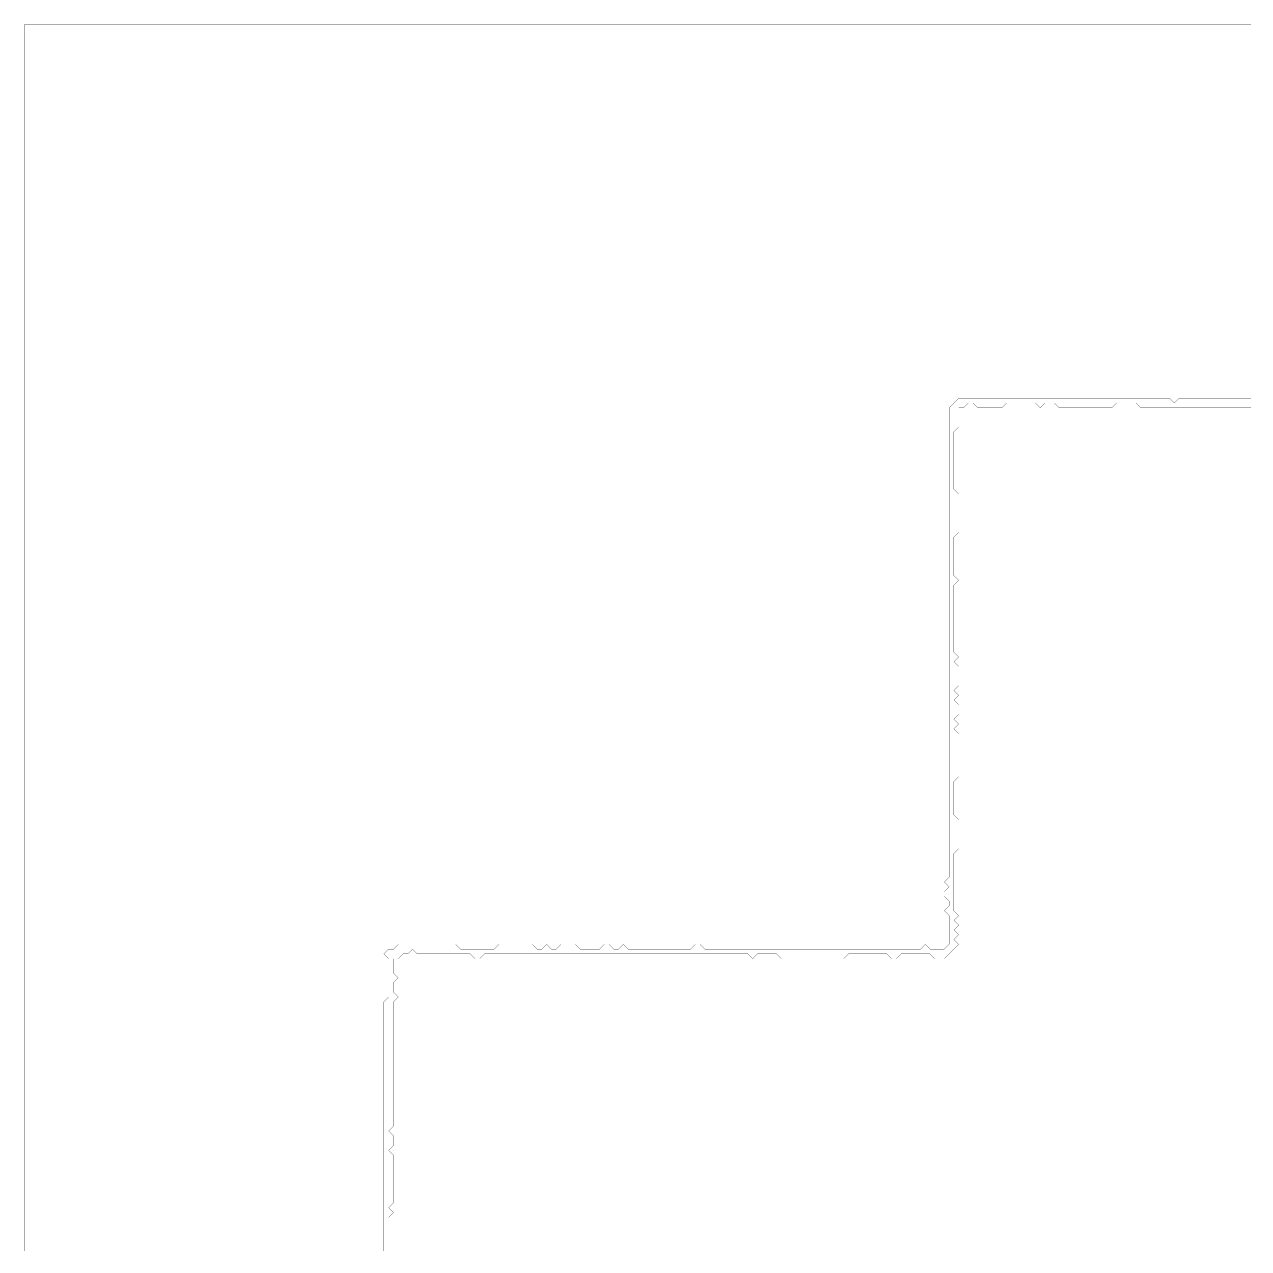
# Model space of a CAD drawing. Header units: metres. Extents: x 0 to 5070, y -5070 to 0.
# Drawn here: x 0 to 2535, y -2535 to 0 of the extents above; entities that cross this region are included whole.
import ezdxf

# ---------------------------------------------------------------- set-up
doc = ezdxf.new("R2010")
doc.units = ezdxf.units.M
doc.layers.add('conductor', color=1, linetype='Continuous')
doc.layers.add('substrate', color=5, linetype='Continuous')

msp = doc.modelspace()

# ---------------------------------------------------------------- linework, layer by layer
at = {"layer": 'conductor', "const_width": 0.5}
msp.add_lwpolyline([(2540, -793.75), (2530.078125, -793.75), (2520.15625, -793.75), (2510.234375, -793.75), (2500.3125, -793.75), (2490.390625, -793.75), (2480.46875, -793.75), (2470.546875, -793.75), (2460.625, -793.75), (2450.703125, -793.75), (2440.78125, -793.75), (2430.859375, -793.75), (2420.9375, -793.75), (2411.015625, -793.75), (2401.09375, -793.75), (2391.171875, -793.75), (2381.25, -793.75), (2371.328125, -793.75), (2361.40625, -793.75), (2351.484375, -793.75), (2341.5625, -793.75), (2331.640625, -793.75), (2321.71875, -793.75), (2311.796875, -793.75), (2301.875, -783.828125), (2291.953125, -783.828125), (2282.03125, -783.828125), (2272.109375, -783.828125), (2262.1875, -783.828125), (2252.265625, -793.75), (2242.34375, -793.75), (2232.421875, -793.75), (2222.5, -793.75), (2212.578125, -793.75), (2202.65625, -793.75), (2192.734375, -793.75), (2182.8125, -793.75), (2172.890625, -793.75), (2162.96875, -793.75), (2153.046875, -793.75), (2143.125, -793.75), (2133.203125, -783.828125), (2123.28125, -783.828125), (2113.359375, -783.828125), (2103.4375, -793.75), (2093.515625, -783.828125), (2083.59375, -783.828125), (2073.671875, -783.828125), (2063.75, -783.828125), (2053.828125, -783.828125), (2043.90625, -783.828125), (2033.984375, -783.828125), (2024.0625, -793.75), (2014.140625, -793.75), (2004.21875, -793.75), (1994.296875, -793.75), (1984.375, -793.75), (1974.453125, -793.75), (1964.53125, -783.828125), (1954.609375, -783.828125), (1944.6875, -793.75), (1934.765625, -793.75), (1934.765625, -803.671875), (1934.765625, -813.59375), (1934.765625, -823.515625), (1934.765625, -833.4375), (1924.84375, -843.359375), (1924.84375, -853.28125), (1924.84375, -863.203125), (1924.84375, -873.125), (1924.84375, -883.046875), (1924.84375, -892.96875), (1924.84375, -902.890625), (1924.84375, -912.8125), (1924.84375, -922.734375), (1924.84375, -932.65625), (1924.84375, -942.578125), (1924.84375, -952.5), (1924.84375, -962.421875), (1934.765625, -972.34375), (1934.765625, -982.265625), (1934.765625, -992.1875), (1934.765625, -1002.109375), (1934.765625, -1012.03125), (1934.765625, -1021.953125), (1934.765625, -1031.875), (1934.765625, -1041.796875), (1934.765625, -1051.71875), (1924.84375, -1061.640625), (1924.84375, -1071.5625), (1924.84375, -1081.484375), (1924.84375, -1091.40625), (1924.84375, -1101.328125), (1924.84375, -1111.25), (1924.84375, -1121.171875), (1924.84375, -1131.09375), (1924.84375, -1141.015625), (1934.765625, -1150.9375), (1924.84375, -1160.859375), (1924.84375, -1170.78125), (1924.84375, -1180.703125), (1924.84375, -1190.625), (1924.84375, -1200.546875), (1924.84375, -1210.46875), (1924.84375, -1220.390625), (1924.84375, -1230.3125), (1924.84375, -1240.234375), (1924.84375, -1250.15625), (1924.84375, -1260.078125), (1924.84375, -1270), (1924.84375, -1279.921875), (1924.84375, -1289.84375), (1924.84375, -1299.765625), (1934.765625, -1309.6875), (1924.84375, -1319.609375), (1934.765625, -1329.53125), (1934.765625, -1339.453125), (1934.765625, -1349.375), (1934.765625, -1359.296875), (1934.765625, -1369.21875), (1924.84375, -1379.140625), (1934.765625, -1389.0625), (1924.84375, -1398.984375), (1934.765625, -1408.90625), (1934.765625, -1418.828125), (1934.765625, -1428.75), (1924.84375, -1438.671875), (1934.765625, -1448.59375), (1924.84375, -1458.515625), (1934.765625, -1468.4375), (1934.765625, -1478.359375), (1934.765625, -1488.28125), (1934.765625, -1498.203125), (1934.765625, -1508.125), (1934.765625, -1518.046875), (1934.765625, -1527.96875), (1934.765625, -1537.890625), (1934.765625, -1547.8125), (1934.765625, -1557.734375), (1924.84375, -1567.65625), (1924.84375, -1577.578125), (1924.84375, -1587.5), (1924.84375, -1597.421875), (1924.84375, -1607.34375), (1924.84375, -1617.265625), (1924.84375, -1627.1875), (1924.84375, -1637.109375), (1934.765625, -1647.03125), (1934.765625, -1656.953125), (1934.765625, -1666.875), (1934.765625, -1676.796875), (1934.765625, -1686.71875), (1934.765625, -1696.640625), (1934.765625, -1706.5625), (1924.84375, -1716.484375), (1924.84375, -1726.40625), (1924.84375, -1736.328125), (1924.84375, -1746.25), (1924.84375, -1756.171875), (1924.84375, -1766.09375), (1924.84375, -1776.015625), (1924.84375, -1785.9375), (1924.84375, -1795.859375), (1924.84375, -1805.78125), (1924.84375, -1815.703125), (1924.84375, -1825.625), (1924.84375, -1835.546875), (1934.765625, -1845.46875), (1924.84375, -1855.390625), (1934.765625, -1865.3125), (1924.84375, -1875.234375), (1934.765625, -1885.15625), (1924.84375, -1895.078125), (1934.765625, -1905), (1924.84375, -1914.921875), (1914.921875, -1924.84375), (1905, -1934.765625), (1895.078125, -1934.765625), (1885.15625, -1934.765625), (1875.234375, -1924.84375), (1865.3125, -1924.84375), (1855.390625, -1924.84375), (1845.46875, -1924.84375), (1835.546875, -1924.84375), (1825.625, -1924.84375), (1815.703125, -1924.84375), (1805.78125, -1934.765625), (1795.859375, -1934.765625), (1785.9375, -1924.84375), (1776.015625, -1924.84375), (1766.09375, -1924.84375), (1756.171875, -1924.84375), (1746.25, -1924.84375), (1736.328125, -1924.84375), (1726.40625, -1924.84375), (1716.484375, -1924.84375), (1706.5625, -1924.84375), (1696.640625, -1934.765625), (1686.71875, -1934.765625), (1676.796875, -1934.765625), (1666.875, -1934.765625), (1656.953125, -1934.765625), (1647.03125, -1934.765625), (1637.109375, -1934.765625), (1627.1875, -1934.765625), (1617.265625, -1934.765625), (1607.34375, -1934.765625), (1597.421875, -1934.765625), (1587.5, -1934.765625), (1577.578125, -1934.765625), (1567.65625, -1934.765625), (1557.734375, -1924.84375), (1547.8125, -1924.84375), (1537.890625, -1924.84375), (1527.96875, -1924.84375), (1518.046875, -1924.84375), (1508.125, -1934.765625), (1498.203125, -1924.84375), (1488.28125, -1924.84375), (1478.359375, -1924.84375), (1468.4375, -1924.84375), (1458.515625, -1924.84375), (1448.59375, -1924.84375), (1438.671875, -1924.84375), (1428.75, -1924.84375), (1418.828125, -1924.84375), (1408.90625, -1924.84375), (1398.984375, -1924.84375), (1389.0625, -1924.84375), (1379.140625, -1924.84375), (1369.21875, -1924.84375), (1359.296875, -1924.84375), (1349.375, -1924.84375), (1339.453125, -1924.84375), (1329.53125, -1924.84375), (1319.609375, -1924.84375), (1309.6875, -1924.84375), (1299.765625, -1924.84375), (1289.84375, -1924.84375), (1279.921875, -1924.84375), (1270, -1924.84375), (1260.078125, -1924.84375), (1250.15625, -1924.84375), (1240.234375, -1924.84375), (1230.3125, -1924.84375), (1220.390625, -1924.84375), (1210.46875, -1924.84375), (1200.546875, -1924.84375), (1190.625, -1924.84375), (1180.703125, -1924.84375), (1170.78125, -1924.84375), (1160.859375, -1924.84375), (1150.9375, -1924.84375), (1141.015625, -1924.84375), (1131.09375, -1924.84375), (1121.171875, -1924.84375), (1111.25, -1924.84375), (1101.328125, -1924.84375), (1091.40625, -1924.84375), (1081.484375, -1924.84375), (1071.5625, -1924.84375), (1061.640625, -1924.84375), (1051.71875, -1924.84375), (1041.796875, -1924.84375), (1031.875, -1924.84375), (1021.953125, -1924.84375), (1012.03125, -1924.84375), (1002.109375, -1924.84375), (992.1875, -1924.84375), (982.265625, -1924.84375), (972.34375, -1924.84375), (962.421875, -1924.84375), (952.5, -1924.84375), (942.578125, -1934.765625), (932.65625, -1934.765625), (922.734375, -1924.84375), (912.8125, -1924.84375), (902.890625, -1924.84375), (892.96875, -1924.84375), (883.046875, -1924.84375), (873.125, -1924.84375), (863.203125, -1924.84375), (853.28125, -1924.84375), (843.359375, -1924.84375), (833.4375, -1924.84375), (823.515625, -1924.84375), (813.59375, -1924.84375), (803.671875, -1914.921875), (793.75, -1924.84375), (783.828125, -1924.84375), (773.90625, -1934.765625), (763.984375, -1934.765625), (763.984375, -1944.6875), (763.984375, -1954.609375), (763.984375, -1964.53125), (773.90625, -1974.453125), (763.984375, -1984.375), (763.984375, -1994.296875), (763.984375, -2004.21875), (773.90625, -2014.140625), (763.984375, -2024.0625), (763.984375, -2033.984375), (763.984375, -2043.90625), (763.984375, -2053.828125), (763.984375, -2063.75), (763.984375, -2073.671875), (763.984375, -2083.59375), (763.984375, -2093.515625), (763.984375, -2103.4375), (763.984375, -2113.359375), (763.984375, -2123.28125), (763.984375, -2133.203125), (763.984375, -2143.125), (763.984375, -2153.046875), (763.984375, -2162.96875), (763.984375, -2172.890625), (763.984375, -2182.8125), (763.984375, -2192.734375), (763.984375, -2202.65625), (763.984375, -2212.578125), (763.984375, -2222.5), (763.984375, -2232.421875), (763.984375, -2242.34375), (763.984375, -2252.265625), (763.984375, -2262.1875), (763.984375, -2272.109375), (763.984375, -2282.03125), (754.0625, -2291.953125), (763.984375, -2301.875), (763.984375, -2311.796875), (763.984375, -2321.71875), (754.0625, -2331.640625), (763.984375, -2341.5625), (763.984375, -2351.484375), (763.984375, -2361.40625), (763.984375, -2371.328125), (763.984375, -2381.25), (763.984375, -2391.171875), (763.984375, -2401.09375), (763.984375, -2411.015625), (763.984375, -2420.9375), (763.984375, -2430.859375), (763.984375, -2440.78125), (754.0625, -2450.703125), (763.984375, -2460.625), (754.0625, -2470.546875), (754.0625, -2480.46875), (754.0625, -2490.390625), (754.0625, -2500.3125), (754.0625, -2510.234375), (754.0625, -2520.15625), (754.0625, -2530.078125), (754.0625, -2540)], dxfattribs=at)
at = {"layer": 'substrate', "const_width": 0.5}
for points in [[(2540, 0), (2530.078125, 0), (2520.15625, 0), (2510.234375, 0), (2500.3125, 0), (2490.390625, 0), (2480.46875, 0), (2470.546875, 0), (2460.625, 0), (2450.703125, 0), (2440.78125, 0), (2430.859375, 0), (2420.9375, 0), (2411.015625, 0), (2401.09375, 0), (2391.171875, 0), (2381.25, 0), (2371.328125, 0), (2361.40625, 0), (2351.484375, 0), (2341.5625, 0), (2331.640625, 0), (2321.71875, 0), (2311.796875, 0), (2301.875, 0), (2291.953125, 0), (2282.03125, 0), (2272.109375, 0), (2262.1875, 0), (2252.265625, 0), (2242.34375, 0), (2232.421875, 0), (2222.5, 0), (2212.578125, 0), (2202.65625, 0), (2192.734375, 0), (2182.8125, 0), (2172.890625, 0), (2162.96875, 0), (2153.046875, 0), (2143.125, 0), (2133.203125, 0), (2123.28125, 0), (2113.359375, 0), (2103.4375, 0), (2093.515625, 0), (2083.59375, 0), (2073.671875, 0), (2063.75, 0), (2053.828125, 0), (2043.90625, 0), (2033.984375, 0), (2024.0625, 0), (2014.140625, 0), (2004.21875, 0), (1994.296875, 0), (1984.375, 0), (1974.453125, 0), (1964.53125, 0), (1954.609375, 0), (1944.6875, 0), (1934.765625, 0), (1924.84375, 0), (1914.921875, 0), (1905, 0), (1895.078125, 0), (1885.15625, 0), (1875.234375, 0), (1865.3125, 0), (1855.390625, 0), (1845.46875, 0), (1835.546875, 0), (1825.625, 0), (1815.703125, 0), (1805.78125, 0), (1795.859375, 0), (1785.9375, 0), (1776.015625, 0), (1766.09375, 0), (1756.171875, 0), (1746.25, 0), (1736.328125, 0), (1726.40625, 0), (1716.484375, 0), (1706.5625, 0), (1696.640625, 0), (1686.71875, 0), (1676.796875, 0), (1666.875, 0), (1656.953125, 0), (1647.03125, 0), (1637.109375, 0), (1627.1875, 0), (1617.265625, 0), (1607.34375, 0), (1597.421875, 0), (1587.5, 0), (1577.578125, 0), (1567.65625, 0), (1557.734375, 0), (1547.8125, 0), (1537.890625, 0), (1527.96875, 0), (1518.046875, 0), (1508.125, 0), (1498.203125, 0), (1488.28125, 0), (1478.359375, 0), (1468.4375, 0), (1458.515625, 0), (1448.59375, 0), (1438.671875, 0), (1428.75, 0), (1418.828125, 0), (1408.90625, 0), (1398.984375, 0), (1389.0625, 0), (1379.140625, 0), (1369.21875, 0), (1359.296875, 0), (1349.375, 0), (1339.453125, 0), (1329.53125, 0), (1319.609375, 0), (1309.6875, 0), (1299.765625, 0), (1289.84375, 0), (1279.921875, 0), (1270, 0), (1260.078125, 0), (1250.15625, 0), (1240.234375, 0), (1230.3125, 0), (1220.390625, 0), (1210.46875, 0), (1200.546875, 0), (1190.625, 0), (1180.703125, 0), (1170.78125, 0), (1160.859375, 0), (1150.9375, 0), (1141.015625, 0), (1131.09375, 0), (1121.171875, 0), (1111.25, 0), (1101.328125, 0), (1091.40625, 0), (1081.484375, 0), (1071.5625, 0), (1061.640625, 0), (1051.71875, 0), (1041.796875, 0), (1031.875, 0), (1021.953125, 0), (1012.03125, 0), (1002.109375, 0), (992.1875, 0), (982.265625, 0), (972.34375, 0), (962.421875, 0), (952.5, 0), (942.578125, 0), (932.65625, 0), (922.734375, 0), (912.8125, 0), (902.890625, 0), (892.96875, 0), (883.046875, 0), (873.125, 0), (863.203125, 0), (853.28125, 0), (843.359375, 0), (833.4375, 0), (823.515625, 0), (813.59375, 0), (803.671875, 0), (793.75, 0), (783.828125, 0), (773.90625, 0), (763.984375, 0), (754.0625, 0), (744.140625, 0), (734.21875, 0), (724.296875, 0), (714.375, 0), (704.453125, 0), (694.53125, 0), (684.609375, 0), (674.6875, 0), (664.765625, 0), (654.84375, 0), (644.921875, 0), (635, 0), (625.078125, 0), (615.15625, 0), (605.234375, 0), (595.3125, 0), (585.390625, 0), (575.46875, 0), (565.546875, 0), (555.625, 0), (545.703125, 0), (535.78125, 0), (525.859375, 0), (515.9375, 0), (506.015625, 0), (496.09375, 0), (486.171875, 0), (476.25, 0), (466.328125, 0), (456.40625, 0), (446.484375, 0), (436.5625, 0), (426.640625, 0), (416.71875, 0), (406.796875, 0), (396.875, 0), (386.953125, 0), (377.03125, 0), (367.109375, 0), (357.1875, 0), (347.265625, 0), (337.34375, 0), (327.421875, 0), (317.5, 0), (307.578125, 0), (297.65625, 0), (287.734375, 0), (277.8125, 0), (267.890625, 0), (257.96875, 0), (248.046875, 0), (238.125, 0), (228.203125, 0), (218.28125, 0), (208.359375, 0), (198.4375, 0), (188.515625, 0), (178.59375, 0), (168.671875, 0), (158.75, 0), (148.828125, 0), (138.90625, 0), (128.984375, 0), (119.0625, 0), (109.140625, 0), (99.21875, 0), (89.296875, 0), (79.375, 0), (69.453125, 0), (59.53125, 0), (49.609375, 0), (39.6875, 0), (29.765625, 0), (19.84375, 0), (9.921875, 0), (0, 0), (0, -9.921875), (0, -19.84375), (0, -29.765625), (0, -39.6875), (0, -49.609375), (0, -59.53125), (0, -69.453125), (0, -79.375), (0, -89.296875), (0, -99.21875), (0, -109.140625), (0, -119.0625), (0, -128.984375), (0, -138.90625), (0, -148.828125), (0, -158.75), (0, -168.671875), (0, -178.59375), (0, -188.515625), (0, -198.4375), (0, -208.359375), (0, -218.28125), (0, -228.203125), (0, -238.125), (0, -248.046875), (0, -257.96875), (0, -267.890625), (0, -277.8125), (0, -287.734375), (0, -297.65625), (0, -307.578125), (0, -317.5), (0, -327.421875), (0, -337.34375), (0, -347.265625), (0, -357.1875), (0, -367.109375), (0, -377.03125), (0, -386.953125), (0, -396.875), (0, -406.796875), (0, -416.71875), (0, -426.640625), (0, -436.5625), (0, -446.484375), (0, -456.40625), (0, -466.328125), (0, -476.25), (0, -486.171875), (0, -496.09375), (0, -506.015625), (0, -515.9375), (0, -525.859375), (0, -535.78125), (0, -545.703125), (0, -555.625), (0, -565.546875), (0, -575.46875), (0, -585.390625), (0, -595.3125), (0, -605.234375), (0, -615.15625), (0, -625.078125), (0, -635), (0, -644.921875), (0, -654.84375), (0, -664.765625), (0, -674.6875), (0, -684.609375), (0, -694.53125), (0, -704.453125), (0, -714.375), (0, -724.296875), (0, -734.21875), (0, -744.140625), (0, -754.0625), (0, -763.984375), (0, -773.90625), (0, -783.828125), (0, -793.75), (0, -803.671875), (0, -813.59375), (0, -823.515625), (0, -833.4375), (0, -843.359375), (0, -853.28125), (0, -863.203125), (0, -873.125), (0, -883.046875), (0, -892.96875), (0, -902.890625), (0, -912.8125), (0, -922.734375), (0, -932.65625), (0, -942.578125), (0, -952.5), (0, -962.421875), (0, -972.34375), (0, -982.265625), (0, -992.1875), (0, -1002.109375), (0, -1012.03125), (0, -1021.953125), (0, -1031.875), (0, -1041.796875), (0, -1051.71875), (0, -1061.640625), (0, -1071.5625), (0, -1081.484375), (0, -1091.40625), (0, -1101.328125), (0, -1111.25), (0, -1121.171875), (0, -1131.09375), (0, -1141.015625), (0, -1150.9375), (0, -1160.859375), (0, -1170.78125), (0, -1180.703125), (0, -1190.625), (0, -1200.546875), (0, -1210.46875), (0, -1220.390625), (0, -1230.3125), (0, -1240.234375), (0, -1250.15625), (0, -1260.078125), (0, -1270), (0, -1279.921875), (0, -1289.84375), (0, -1299.765625), (0, -1309.6875), (0, -1319.609375), (0, -1329.53125), (0, -1339.453125), (0, -1349.375), (0, -1359.296875), (0, -1369.21875), (0, -1379.140625), (0, -1389.0625), (0, -1398.984375), (0, -1408.90625), (0, -1418.828125), (0, -1428.75), (0, -1438.671875), (0, -1448.59375), (0, -1458.515625), (0, -1468.4375), (0, -1478.359375), (0, -1488.28125), (0, -1498.203125), (0, -1508.125), (0, -1518.046875), (0, -1527.96875), (0, -1537.890625), (0, -1547.8125), (0, -1557.734375), (0, -1567.65625), (0, -1577.578125), (0, -1587.5), (0, -1597.421875), (0, -1607.34375), (0, -1617.265625), (0, -1627.1875), (0, -1637.109375), (0, -1647.03125), (0, -1656.953125), (0, -1666.875), (0, -1676.796875), (0, -1686.71875), (0, -1696.640625), (0, -1706.5625), (0, -1716.484375), (0, -1726.40625), (0, -1736.328125), (0, -1746.25), (0, -1756.171875), (0, -1766.09375), (0, -1776.015625), (0, -1785.9375), (0, -1795.859375), (0, -1805.78125), (0, -1815.703125), (0, -1825.625), (0, -1835.546875), (0, -1845.46875), (0, -1855.390625), (0, -1865.3125), (0, -1875.234375), (0, -1885.15625), (0, -1895.078125), (0, -1905), (0, -1914.921875), (0, -1924.84375), (0, -1934.765625), (0, -1944.6875), (0, -1954.609375), (0, -1964.53125), (0, -1974.453125), (0, -1984.375), (0, -1994.296875), (0, -2004.21875), (0, -2014.140625), (0, -2024.0625), (0, -2033.984375), (0, -2043.90625), (0, -2053.828125), (0, -2063.75), (0, -2073.671875), (0, -2083.59375), (0, -2093.515625), (0, -2103.4375), (0, -2113.359375), (0, -2123.28125), (0, -2133.203125), (0, -2143.125), (0, -2153.046875), (0, -2162.96875), (0, -2172.890625), (0, -2182.8125), (0, -2192.734375), (0, -2202.65625), (0, -2212.578125), (0, -2222.5), (0, -2232.421875), (0, -2242.34375), (0, -2252.265625), (0, -2262.1875), (0, -2272.109375), (0, -2282.03125), (0, -2291.953125), (0, -2301.875), (0, -2311.796875), (0, -2321.71875), (0, -2331.640625), (0, -2341.5625), (0, -2351.484375), (0, -2361.40625), (0, -2371.328125), (0, -2381.25), (0, -2391.171875), (0, -2401.09375), (0, -2411.015625), (0, -2420.9375), (0, -2430.859375), (0, -2440.78125), (0, -2450.703125), (0, -2460.625), (0, -2470.546875), (0, -2480.46875), (0, -2490.390625), (0, -2500.3125), (0, -2510.234375), (0, -2520.15625), (0, -2530.078125), (0, -2540)], [(744.140625, -2540), (744.140625, -2530.078125), (744.140625, -2520.15625), (744.140625, -2510.234375), (744.140625, -2500.3125), (744.140625, -2490.390625), (744.140625, -2480.46875), (744.140625, -2470.546875), (744.140625, -2460.625), (744.140625, -2450.703125), (744.140625, -2440.78125), (744.140625, -2430.859375), (744.140625, -2420.9375), (744.140625, -2411.015625), (744.140625, -2401.09375), (744.140625, -2391.171875), (744.140625, -2381.25), (744.140625, -2371.328125), (744.140625, -2361.40625), (744.140625, -2351.484375), (744.140625, -2341.5625), (744.140625, -2331.640625), (744.140625, -2321.71875), (744.140625, -2311.796875), (744.140625, -2301.875), (744.140625, -2291.953125), (744.140625, -2282.03125), (744.140625, -2272.109375), (744.140625, -2262.1875), (744.140625, -2252.265625), (744.140625, -2242.34375), (744.140625, -2232.421875), (744.140625, -2222.5), (744.140625, -2212.578125), (744.140625, -2202.65625), (744.140625, -2192.734375), (744.140625, -2182.8125), (744.140625, -2172.890625), (744.140625, -2162.96875), (744.140625, -2153.046875), (744.140625, -2143.125), (744.140625, -2133.203125), (744.140625, -2123.28125), (744.140625, -2113.359375), (744.140625, -2103.4375), (744.140625, -2093.515625), (744.140625, -2083.59375), (744.140625, -2073.671875), (744.140625, -2063.75), (744.140625, -2053.828125), (744.140625, -2043.90625), (744.140625, -2033.984375), (744.140625, -2024.0625), (754.0625, -2014.140625), (754.0625, -2004.21875), (754.0625, -1994.296875), (754.0625, -1984.375), (754.0625, -1974.453125), (754.0625, -1964.53125), (754.0625, -1954.609375), (754.0625, -1944.6875), (754.0625, -1934.765625), (744.140625, -1924.84375), (754.0625, -1914.921875), (763.984375, -1914.921875), (773.90625, -1905), (783.828125, -1905), (793.75, -1905), (803.671875, -1905), (813.59375, -1905), (823.515625, -1905), (833.4375, -1905), (843.359375, -1905), (853.28125, -1905), (863.203125, -1905), (873.125, -1905), (883.046875, -1905), (892.96875, -1905), (902.890625, -1914.921875), (912.8125, -1914.921875), (922.734375, -1914.921875), (932.65625, -1914.921875), (942.578125, -1914.921875), (952.5, -1914.921875), (962.421875, -1914.921875), (972.34375, -1914.921875), (982.265625, -1905), (992.1875, -1905), (1002.109375, -1905), (1012.03125, -1905), (1021.953125, -1905), (1031.875, -1905), (1041.796875, -1905), (1051.71875, -1905), (1061.640625, -1914.921875), (1071.5625, -1914.921875), (1081.484375, -1905), (1091.40625, -1914.921875), (1101.328125, -1914.921875), (1111.25, -1905), (1121.171875, -1905), (1131.09375, -1905), (1141.015625, -1905), (1150.9375, -1914.921875), (1160.859375, -1914.921875), (1170.78125, -1914.921875), (1180.703125, -1914.921875), (1190.625, -1914.921875), (1200.546875, -1905), (1210.46875, -1905), (1220.390625, -1914.921875), (1230.3125, -1914.921875), (1240.234375, -1905), (1250.15625, -1914.921875), (1260.078125, -1914.921875), (1270, -1914.921875), (1279.921875, -1914.921875), (1289.84375, -1914.921875), (1299.765625, -1914.921875), (1309.6875, -1914.921875), (1319.609375, -1914.921875), (1329.53125, -1914.921875), (1339.453125, -1914.921875), (1349.375, -1914.921875), (1359.296875, -1914.921875), (1369.21875, -1914.921875), (1379.140625, -1914.921875), (1389.0625, -1905), (1398.984375, -1905), (1408.90625, -1914.921875), (1418.828125, -1914.921875), (1428.75, -1914.921875), (1438.671875, -1914.921875), (1448.59375, -1914.921875), (1458.515625, -1914.921875), (1468.4375, -1914.921875), (1478.359375, -1914.921875), (1488.28125, -1914.921875), (1498.203125, -1914.921875), (1508.125, -1914.921875), (1518.046875, -1914.921875), (1527.96875, -1914.921875), (1537.890625, -1914.921875), (1547.8125, -1914.921875), (1557.734375, -1914.921875), (1567.65625, -1914.921875), (1577.578125, -1914.921875), (1587.5, -1914.921875), (1597.421875, -1914.921875), (1607.34375, -1914.921875), (1617.265625, -1914.921875), (1627.1875, -1914.921875), (1637.109375, -1914.921875), (1647.03125, -1914.921875), (1656.953125, -1914.921875), (1666.875, -1914.921875), (1676.796875, -1914.921875), (1686.71875, -1914.921875), (1696.640625, -1914.921875), (1706.5625, -1914.921875), (1716.484375, -1914.921875), (1726.40625, -1914.921875), (1736.328125, -1914.921875), (1746.25, -1914.921875), (1756.171875, -1914.921875), (1766.09375, -1914.921875), (1776.015625, -1914.921875), (1785.9375, -1914.921875), (1795.859375, -1914.921875), (1805.78125, -1914.921875), (1815.703125, -1914.921875), (1825.625, -1914.921875), (1835.546875, -1914.921875), (1845.46875, -1914.921875), (1855.390625, -1914.921875), (1865.3125, -1905), (1875.234375, -1914.921875), (1885.15625, -1914.921875), (1895.078125, -1914.921875), (1905, -1914.921875), (1914.921875, -1905), (1914.921875, -1895.078125), (1914.921875, -1885.15625), (1914.921875, -1875.234375), (1914.921875, -1865.3125), (1914.921875, -1855.390625), (1914.921875, -1845.46875), (1905, -1835.546875), (1914.921875, -1825.625), (1914.921875, -1815.703125), (1905, -1805.78125), (1905, -1795.859375), (1914.921875, -1785.9375), (1905, -1776.015625), (1914.921875, -1766.09375), (1914.921875, -1756.171875), (1914.921875, -1746.25), (1914.921875, -1736.328125), (1914.921875, -1726.40625), (1914.921875, -1716.484375), (1914.921875, -1706.5625), (1914.921875, -1696.640625), (1914.921875, -1686.71875), (1914.921875, -1676.796875), (1914.921875, -1666.875), (1914.921875, -1656.953125), (1914.921875, -1647.03125), (1914.921875, -1637.109375), (1914.921875, -1627.1875), (1914.921875, -1617.265625), (1914.921875, -1607.34375), (1914.921875, -1597.421875), (1914.921875, -1587.5), (1914.921875, -1577.578125), (1914.921875, -1567.65625), (1914.921875, -1557.734375), (1914.921875, -1547.8125), (1914.921875, -1537.890625), (1914.921875, -1527.96875), (1914.921875, -1518.046875), (1914.921875, -1508.125), (1914.921875, -1498.203125), (1914.921875, -1488.28125), (1914.921875, -1478.359375), (1914.921875, -1468.4375), (1914.921875, -1458.515625), (1914.921875, -1448.59375), (1914.921875, -1438.671875), (1914.921875, -1428.75), (1914.921875, -1418.828125), (1914.921875, -1408.90625), (1914.921875, -1398.984375), (1914.921875, -1389.0625), (1914.921875, -1379.140625), (1914.921875, -1369.21875), (1914.921875, -1359.296875), (1914.921875, -1349.375), (1914.921875, -1339.453125), (1914.921875, -1329.53125), (1914.921875, -1319.609375), (1914.921875, -1309.6875), (1914.921875, -1299.765625), (1914.921875, -1289.84375), (1914.921875, -1279.921875), (1914.921875, -1270), (1914.921875, -1260.078125), (1914.921875, -1250.15625), (1914.921875, -1240.234375), (1914.921875, -1230.3125), (1914.921875, -1220.390625), (1914.921875, -1210.46875), (1914.921875, -1200.546875), (1914.921875, -1190.625), (1914.921875, -1180.703125), (1914.921875, -1170.78125), (1914.921875, -1160.859375), (1914.921875, -1150.9375), (1914.921875, -1141.015625), (1914.921875, -1131.09375), (1914.921875, -1121.171875), (1914.921875, -1111.25), (1914.921875, -1101.328125), (1914.921875, -1091.40625), (1914.921875, -1081.484375), (1914.921875, -1071.5625), (1914.921875, -1061.640625), (1914.921875, -1051.71875), (1914.921875, -1041.796875), (1914.921875, -1031.875), (1914.921875, -1021.953125), (1914.921875, -1012.03125), (1914.921875, -1002.109375), (1914.921875, -992.1875), (1914.921875, -982.265625), (1914.921875, -972.34375), (1914.921875, -962.421875), (1914.921875, -952.5), (1914.921875, -942.578125), (1914.921875, -932.65625), (1914.921875, -922.734375), (1914.921875, -912.8125), (1914.921875, -902.890625), (1914.921875, -892.96875), (1914.921875, -883.046875), (1914.921875, -873.125), (1914.921875, -863.203125), (1914.921875, -853.28125), (1914.921875, -843.359375), (1914.921875, -833.4375), (1914.921875, -823.515625), (1914.921875, -813.59375), (1914.921875, -803.671875), (1914.921875, -793.75), (1924.84375, -783.828125), (1934.765625, -773.90625), (1944.6875, -773.90625), (1954.609375, -773.90625), (1964.53125, -773.90625), (1974.453125, -773.90625), (1984.375, -773.90625), (1994.296875, -773.90625), (2004.21875, -773.90625), (2014.140625, -773.90625), (2024.0625, -773.90625), (2033.984375, -773.90625), (2043.90625, -773.90625), (2053.828125, -773.90625), (2063.75, -773.90625), (2073.671875, -773.90625), (2083.59375, -773.90625), (2093.515625, -773.90625), (2103.4375, -773.90625), (2113.359375, -773.90625), (2123.28125, -773.90625), (2133.203125, -773.90625), (2143.125, -773.90625), (2153.046875, -773.90625), (2162.96875, -773.90625), (2172.890625, -773.90625), (2182.8125, -773.90625), (2192.734375, -773.90625), (2202.65625, -773.90625), (2212.578125, -773.90625), (2222.5, -773.90625), (2232.421875, -773.90625), (2242.34375, -773.90625), (2252.265625, -773.90625), (2262.1875, -773.90625), (2272.109375, -773.90625), (2282.03125, -773.90625), (2291.953125, -773.90625), (2301.875, -773.90625), (2311.796875, -773.90625), (2321.71875, -773.90625), (2331.640625, -773.90625), (2341.5625, -773.90625), (2351.484375, -773.90625), (2361.40625, -773.90625), (2371.328125, -773.90625), (2381.25, -783.828125), (2391.171875, -773.90625), (2401.09375, -773.90625), (2411.015625, -773.90625), (2420.9375, -773.90625), (2430.859375, -773.90625), (2440.78125, -773.90625), (2450.703125, -773.90625), (2460.625, -773.90625), (2470.546875, -773.90625), (2480.46875, -773.90625), (2490.390625, -773.90625), (2500.3125, -773.90625), (2510.234375, -773.90625), (2520.15625, -773.90625), (2530.078125, -773.90625), (2540, -773.90625)]]:
    msp.add_lwpolyline(points, dxfattribs=at)

doc.saveas('drawing.dxf')
